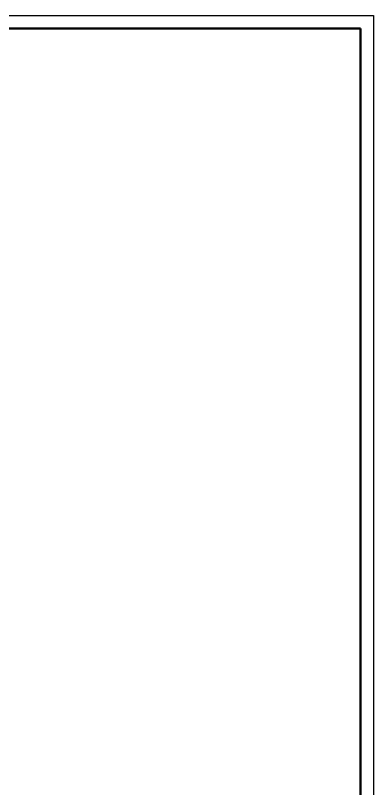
# Model space of a CAD drawing. Header units: millimetres. Extents: x -1090 to -245, y 2149 to 3399.
# Drawn here: x -382.7 to -245.2, y 2446.1 to 2743.1 of the extents above; entities that cross this region are included whole.
import ezdxf

# ---------------------------------------------------------------- set-up
doc = ezdxf.new("R2010")
doc.units = ezdxf.units.MM
doc.layers.add('Ramka', color=7, linetype='Continuous')

msp = doc.modelspace()

# ---------------------------------------------------------------- linework, layer by layer
at = {"layer": 'Ramka', "color": 0, "linetype": 'Continuous'}
for p, q in [((-1086.198209828322, 2743.055982746661), (-245.1982098283224, 2743.055982746661)), ((-245.1982098283224, 2743.055982746661), (-245.1982098283224, 2149.055982746661))]:
    msp.add_line(p, q, dxfattribs=at)
at = {"layer": 'Ramka', "color": 0, "lineweight": 50}
for p, q in [((-1066.198209828322, 2738.055982746661), (-250.1982098283224, 2738.055982746661)), ((-250.1982098283224, 2738.055982746661), (-250.1982098283224, 2154.055982746661))]:
    msp.add_line(p, q, dxfattribs=at)

doc.saveas('drawing.dxf')
